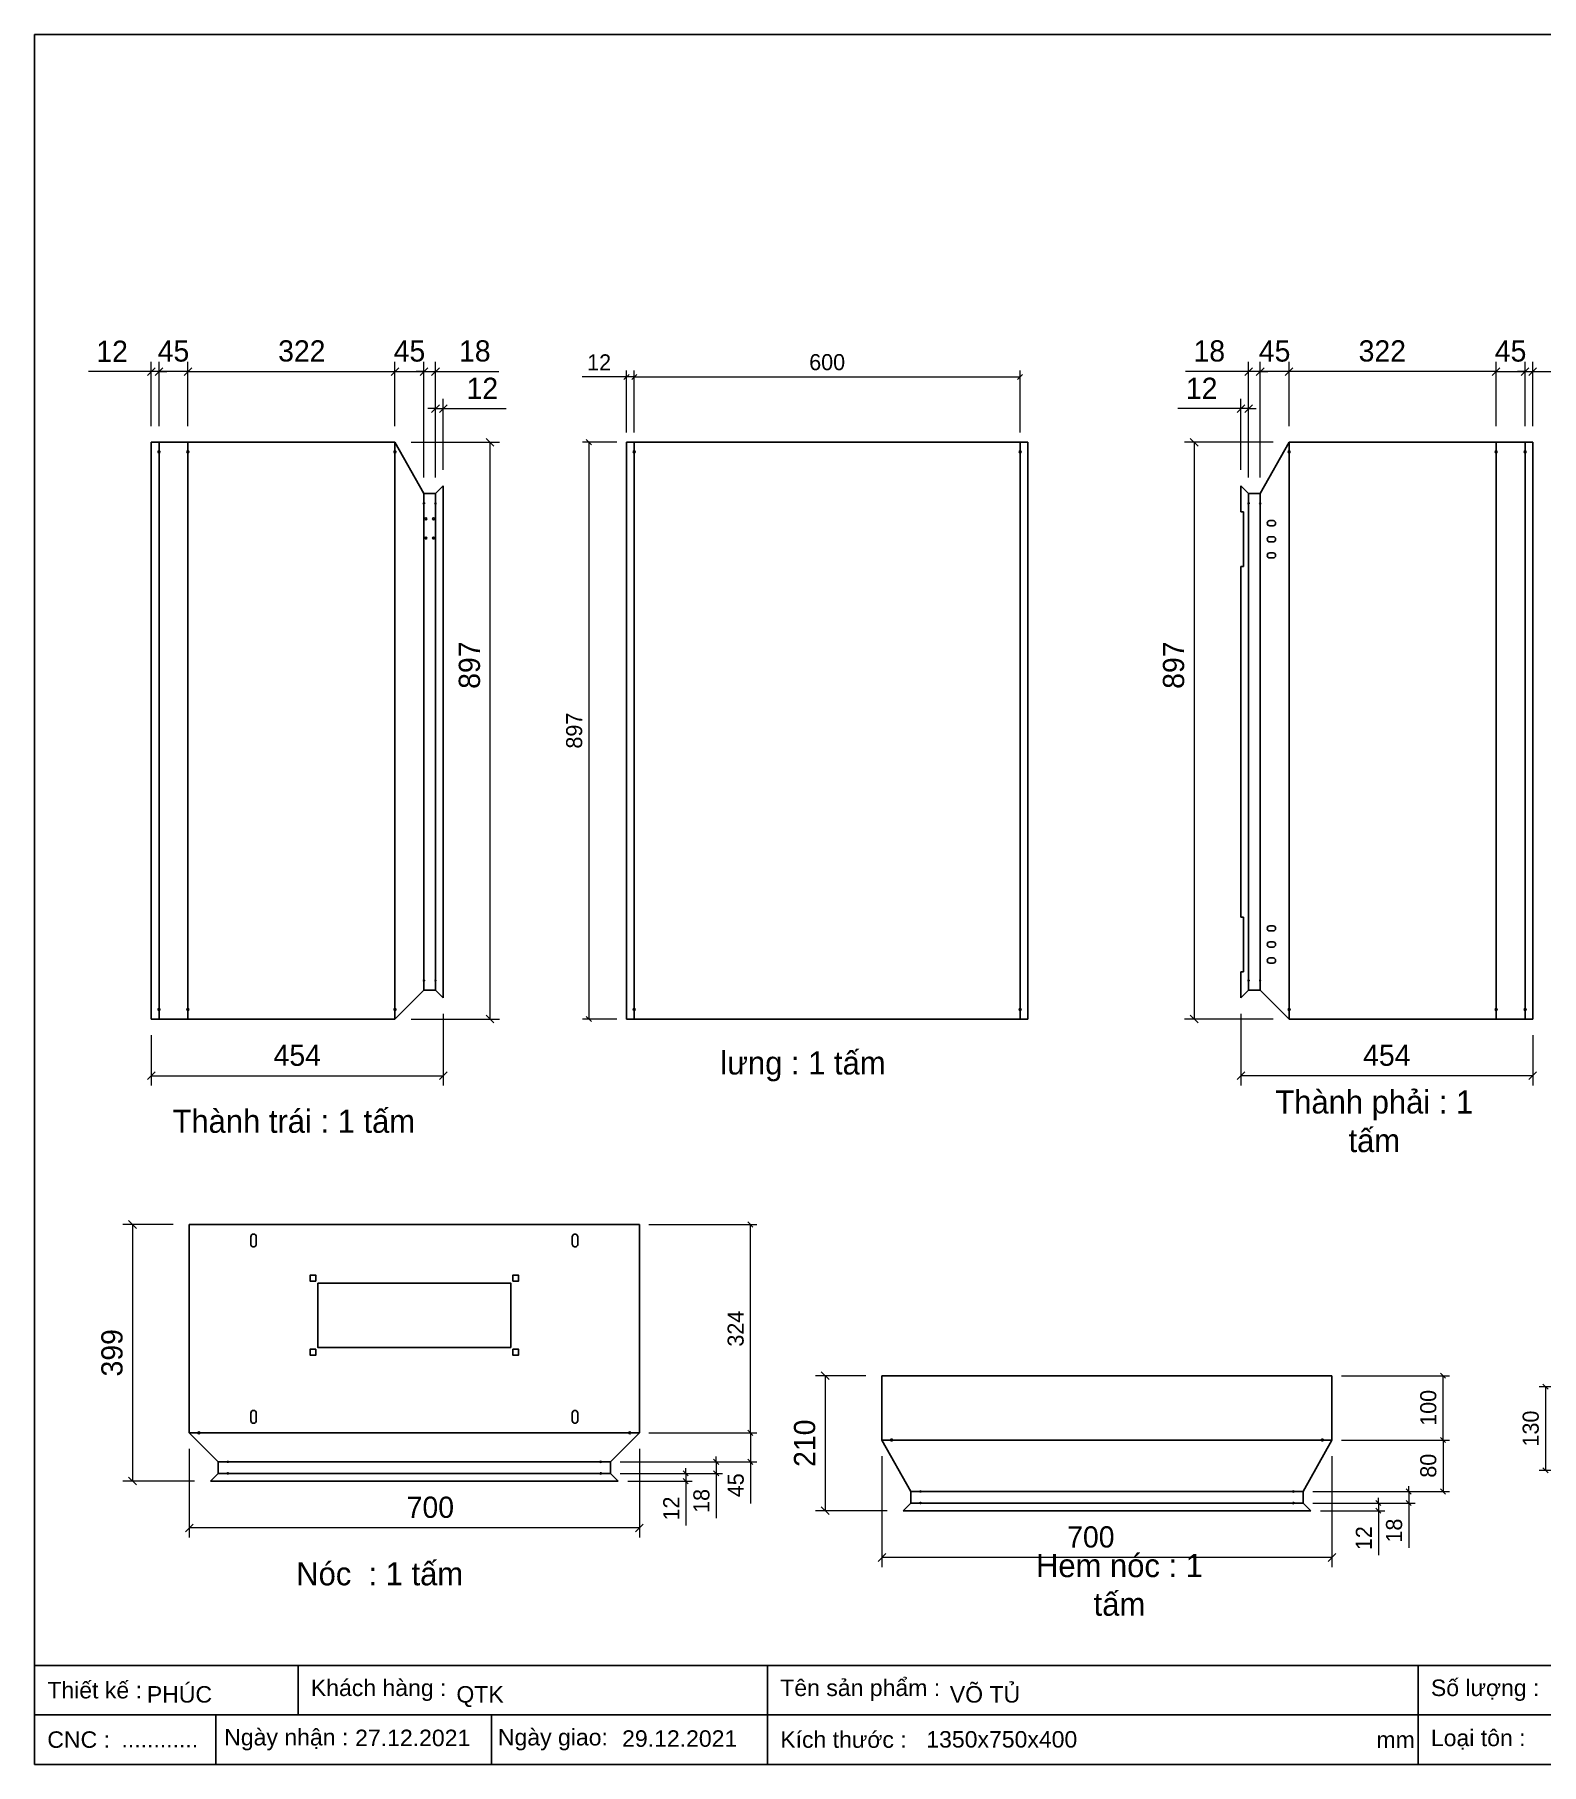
# Model space of a CAD drawing. Header units: millimetres. Extents: x 0 to 3804, y 0 to 2690.
# Drawn here: x 0 to 2343, y 0 to 2690 of the extents above; entities that cross this region are included whole.
import ezdxf

# ---------------------------------------------------------------- set-up
doc = ezdxf.new("R2010")
doc.units = ezdxf.units.MM
doc.layers.add('CNC', color=7, linetype='Continuous')
doc.layers.add('DIM', color=253, linetype='Continuous')
doc.styles.add('Arial', font='arial.ttf')
doc.dimstyles.new('Dim-25', dxfattribs={"dimtxt": 25, "dimasz": 8, "dimexe": 10, "dimexo": 15, "dimgap": 10, "dimtad": 1, "dimdec": 0, "dimtxsty": 'Standard', "dimblk": 'OBLIQUE', "dimcen": 10, "dimclrd": 5, "dimclre": 5, "dimclrt": 3, "dimazin": 3, "dimtfac": 1, "dimtdec": 0, "dimtmove": 0, "dimatfit": 3, "dimldrblk": 'OBLIQUE', "dimlwd": 9, "dimlwe": 9})
doc.dimstyles.new('Dim-33', dxfattribs={"dimtxt": 33, "dimasz": 12, "dimexe": 15, "dimexo": 25, "dimgap": 15, "dimtad": 1, "dimdec": 0, "dimtxsty": 'Standard', "dimblk": 'OBLIQUE', "dimcen": 10, "dimclrd": 5, "dimclre": 5, "dimclrt": 3, "dimazin": 3, "dimtfac": 1, "dimtdec": 0, "dimtmove": 0, "dimatfit": 3, "dimldrblk": 'OPEN30', "dimlwd": 9, "dimlwe": 9})

# ---------------------------------------------------------------- blocks, each defined once
blk = doc.blocks.new('KHUNG CHUẨN')
at = {"color": 7}
for p, q in [((19889.2, -28535.2), (16919.2, -28535.2)), ((17239.2, -28535.2), (17239.2, -28595.2)), ((17809.2, -28535.2), (17809.2, -28655.2)), ((18599.2, -28535.2), (18599.2, -28655.2)), ((18939.2, -28595.2), (16919.2, -28595.2)), ((17139.2, -28595.2), (17139.2, -28655.2)), ((17474.2, -28595.2), (17474.2, -28655.2))]:
    blk.add_line(p, q, dxfattribs=at)
blk.add_lwpolyline([(16919.2, -26555.2), (19889.2, -26555.2), (19889.2, -28655.2), (16919.2, -28655.2)], close=True, dxfattribs=at)
at = {"color": 2, "char_height": 20, "attachment_point": 4, "style": 'Arial'}
for s, insert, width in [('  Thiết kế :', (16919.2, -28565.2), 917.634), ('  Khách hàng :', (17239.2, -28565.2), 917.634), ('  Tên sản phẩm :', (17809.2, -28565.2), 917.634), ('  Số lượng :', (18599.2, -28565.2), 917.634), ('  CNC :', (16919.2, -28625.2), 917.634), ('  Ngày nhận :', (17134, -28625.2), 556.651), ('  Ngày giao:', (17466.3, -28625.2), 556.651), ('  Kích thước :', (17809.2, -28625.2), 917.634), ('mm', (18548.6, -28625.2), 73.831), ('  Loại tôn :', (18599.2, -28625.2), 917.634)]:
    blk.add_mtext(s, dxfattribs=dict(at, insert=insert, width=width))
at = {"color": 3, "style": 'Arial'}
for tag, p in [('#01', (17055.6, -28580.1)), ('#02', (17431.4, -28580.1)), ('#03', (18030.6, -28580.1)), ('#08', (18751.7, -28580.1)), ('#10', (19064.8, -28580.1)), ('#04', (17024.8, -28634.6)), ('#05', (17308.5, -28633)), ('#06', (17632.7, -28633.7)), ('#07', (18002, -28634.7)), ('#09', (18753.8, -28632.6)), ('#11', (19060.3, -28625.7)), ('#12', (19806.5, -28628.9))]:
    blk.add_attdef(tag, p, '', height=20, dxfattribs=at)
blk = doc.blocks.new('*D1')
at = {"color": 0, "linetype": 'ByBlock', "lineweight": -2}
for p, q in [((714.2, 2049.9), (702.2, 2061.9)), ((702.2, 1164.9), (714.2, 1152.9))]:
    blk.add_line(p, q, dxfattribs=at)
at = {"layer": 'Defpoints', "color": 0, "transparency": 16777216}
for p in [(560.5, 2055.9), (560.5, 1158.9), (708.2, 1158.9)]:
    blk.add_point(p, dxfattribs=at)
at = {"layer": 'DIM', "color": 5, "lineweight": 9, "transparency": 16777216}
for p, q in [((585.5, 2055.9), (723.2, 2055.9)), ((708.2, 2055.9), (708.2, 1158.9)), ((585.5, 1158.9), (723.2, 1158.9))]:
    blk.add_line(p, q, dxfattribs=at)
at = {"layer": 'DIM', "color": 3, "transparency": 16777216, "insert": (676.4, 1709.2), "char_height": 33, "attachment_point": 5, "rotation": 90}
blk.add_mtext('897', dxfattribs=at)
blk = doc.blocks.new('_Oblique')
at = {"color": 0, "linetype": 'ByBlock', "lineweight": -2}
blk.add_line((-0.5, -0.5), (0.5, 0.5), dxfattribs=at)
blk = doc.blocks.new('_Open30')
at = {"color": 0, "linetype": 'ByBlock', "lineweight": -2}
for p, q in [((-1, 0.27), (0, 0)), ((0, 0), (-1, -0.27)), ((0, 0), (-1, 0))]:
    blk.add_line(p, q, dxfattribs=at)
blk = doc.blocks.new('*D2')
at = {"color": 0, "linetype": 'ByBlock', "lineweight": -2}
for p, q in [((244.5, 2171.7), (232.5, 2159.7)), ((554.5, 2159.7), (566.5, 2171.7))]:
    blk.add_line(p, q, dxfattribs=at)
at = {"layer": 'Defpoints', "color": 0, "transparency": 16777216}
for p in [(560.5, 2165.7), (238.5, 2055.9), (560.5, 2055.9)]:
    blk.add_point(p, dxfattribs=at)
at = {"layer": 'DIM', "color": 5, "lineweight": 9, "transparency": 16777216}
for p, q in [((238.5, 2080.9), (238.5, 2180.7)), ((560.5, 2080.9), (560.5, 2180.7)), ((238.5, 2165.7), (560.5, 2165.7))]:
    blk.add_line(p, q, dxfattribs=at)
at = {"layer": 'DIM', "color": 3, "transparency": 16777216, "insert": (415.6, 2197.6), "char_height": 33, "attachment_point": 5}
blk.add_mtext('322', dxfattribs=at)
blk = doc.blocks.new('*D3')
at = {"color": 0, "linetype": 'ByBlock', "lineweight": -2}
for p, q in [((566.5, 2171.7), (554.5, 2159.7)), ((599.5, 2159.7), (611.5, 2171.7))]:
    blk.add_line(p, q, dxfattribs=at)
at = {"layer": 'Defpoints', "color": 0, "transparency": 16777216}
for p in [(605.5, 2165.7), (560.5, 2055.9), (605.5, 1975.9)]:
    blk.add_point(p, dxfattribs=at)
at = {"layer": 'DIM', "color": 5, "lineweight": 9, "transparency": 16777216}
for p, q in [((560.5, 2080.9), (560.5, 2180.7)), ((605.5, 2000.9), (605.5, 2180.7)), ((560.5, 2165.7), (605.5, 2165.7))]:
    blk.add_line(p, q, dxfattribs=at)
at = {"layer": 'DIM', "color": 3, "transparency": 16777216, "insert": (583, 2197.5), "char_height": 33, "attachment_point": 5}
blk.add_mtext('45', dxfattribs=at)
blk = doc.blocks.new('*D4')
at = {"color": 0, "linetype": 'ByBlock', "lineweight": -2}
for p, q in [((599.5, 2159.7), (611.5, 2171.7)), ((629.5, 2171.7), (617.5, 2159.7))]:
    blk.add_line(p, q, dxfattribs=at)
at = {"layer": 'Defpoints', "color": 0, "transparency": 16777216}
for p in [(623.5, 2165.7), (605.5, 1975.9), (623.5, 1975.9)]:
    blk.add_point(p, dxfattribs=at)
at = {"layer": 'DIM', "color": 5, "lineweight": 9, "transparency": 16777216}
for p, q in [((605.5, 2000.9), (605.5, 2180.7)), ((623.5, 2000.9), (623.5, 2180.7)), ((605.5, 2165.7), (593.5, 2165.7)), ((605.5, 2165.7), (623.5, 2165.7)), ((623.5, 2165.7), (721.8, 2165.7))]:
    blk.add_line(p, q, dxfattribs=at)
at = {"layer": 'DIM', "color": 3, "transparency": 16777216, "insert": (684.6, 2197.6), "char_height": 33, "attachment_point": 5}
blk.add_mtext('18', dxfattribs=at)
blk = doc.blocks.new('*D5')
at = {"color": 0, "linetype": 'ByBlock', "lineweight": -2}
for p, q in [((199.5, 2171.7), (187.5, 2159.7)), ((232.5, 2159.7), (244.5, 2171.7))]:
    blk.add_line(p, q, dxfattribs=at)
at = {"layer": 'Defpoints', "color": 0, "transparency": 16777216}
for p in [(193.5, 2165.7), (193.5, 2055.9), (238.5, 2055.9)]:
    blk.add_point(p, dxfattribs=at)
at = {"layer": 'DIM', "color": 5, "lineweight": 9, "transparency": 16777216}
for p, q in [((193.5, 2080.9), (193.5, 2180.7)), ((238.5, 2080.9), (238.5, 2180.7)), ((238.5, 2165.7), (193.5, 2165.7))]:
    blk.add_line(p, q, dxfattribs=at)
at = {"layer": 'DIM', "color": 3, "transparency": 16777216, "insert": (216, 2197.5), "char_height": 33, "attachment_point": 5}
blk.add_mtext('45', dxfattribs=at)
blk = doc.blocks.new('*D6')
at = {"color": 0, "linetype": 'ByBlock', "lineweight": -2}
for p, q in [((175.5, 2159.7), (187.5, 2171.7)), ((199.5, 2171.7), (187.5, 2159.7))]:
    blk.add_line(p, q, dxfattribs=at)
at = {"layer": 'Defpoints', "color": 0, "transparency": 16777216}
for p in [(181.5, 2165.7), (181.5, 2055.9), (193.5, 2055.9)]:
    blk.add_point(p, dxfattribs=at)
at = {"layer": 'DIM', "color": 5, "lineweight": 9, "transparency": 16777216}
for p, q in [((181.5, 2080.9), (181.5, 2180.7)), ((193.5, 2080.9), (193.5, 2180.7)), ((181.5, 2165.7), (83.7, 2165.7)), ((193.5, 2165.7), (181.5, 2165.7)), ((193.5, 2165.7), (205.5, 2165.7))]:
    blk.add_line(p, q, dxfattribs=at)
at = {"layer": 'DIM', "color": 3, "transparency": 16777216, "insert": (120.6, 2197.3), "char_height": 33, "attachment_point": 5}
blk.add_mtext('12', dxfattribs=at)
blk = doc.blocks.new('*D7')
at = {"color": 0, "linetype": 'ByBlock', "lineweight": -2}
for p, q in [((617.5, 2102.1), (629.5, 2114.1)), ((641.5, 2114.1), (629.5, 2102.1))]:
    blk.add_line(p, q, dxfattribs=at)
at = {"layer": 'Defpoints', "color": 0, "transparency": 16777216}
for p in [(635.5, 2108.1), (623.5, 1975.9), (635.5, 1987.9)]:
    blk.add_point(p, dxfattribs=at)
at = {"layer": 'DIM', "color": 5, "lineweight": 9, "transparency": 16777216}
for p, q in [((623.5, 2108.1), (611.5, 2108.1)), ((623.5, 2000.9), (623.5, 2123.1)), ((623.5, 2108.1), (635.5, 2108.1)), ((635.5, 2012.9), (635.5, 2123.1)), ((635.5, 2108.1), (733.4, 2108.1))]:
    blk.add_line(p, q, dxfattribs=at)
at = {"layer": 'DIM', "color": 3, "transparency": 16777216, "insert": (696.4, 2139.7), "char_height": 33, "attachment_point": 5}
blk.add_mtext('12', dxfattribs=at)
blk = doc.blocks.new('f3daunguoc')
at = {"layer": 'CNC', "color": 2, "lineweight": -3}
blk.add_circle((0, 0), 1.5, dxfattribs=at)
blk = doc.blocks.new('f2dauxuoi')
at = {"layer": 'CNC', "color": 2, "lineweight": -3}
blk.add_circle((0, 0), 1, dxfattribs=at)
blk = doc.blocks.new('*D8')
at = {"color": 0, "linetype": 'ByBlock', "lineweight": -2}
for p, q in [((187.5, 1076.7), (175.5, 1064.7)), ((629.5, 1064.7), (641.5, 1076.7))]:
    blk.add_line(p, q, dxfattribs=at)
at = {"layer": 'Defpoints', "color": 0, "ltscale": 3, "transparency": 16777216}
for p in [(635.5, 1191.9), (181.5, 1158.9), (635.5, 1070.7)]:
    blk.add_point(p, dxfattribs=at)
at = {"layer": 'DIM', "color": 5, "lineweight": 9, "ltscale": 3, "transparency": 16777216}
for p, q in [((635.5, 1166.9), (635.5, 1055.7)), ((181.5, 1133.9), (181.5, 1055.7)), ((181.5, 1070.7), (635.5, 1070.7))]:
    blk.add_line(p, q, dxfattribs=at)
at = {"layer": 'DIM', "color": 3, "ltscale": 3, "transparency": 16777216, "insert": (408.5, 1102.5), "char_height": 33, "attachment_point": 5}
blk.add_mtext('454', dxfattribs=at)
blk = doc.blocks.new('*D9')
at = {"color": 0, "linetype": 'ByBlock', "lineweight": -2}
for p, q in [((1809.4, 2049.9), (1797.4, 2061.9)), ((1797.4, 1164.9), (1809.4, 1152.9))]:
    blk.add_line(p, q, dxfattribs=at)
at = {"layer": 'Defpoints', "color": 0, "transparency": 16777216}
for p in [(1951, 2055.9), (1803.4, 1158.9), (1951, 1158.9)]:
    blk.add_point(p, dxfattribs=at)
at = {"layer": 'DIM', "color": 5, "lineweight": 9, "transparency": 16777216}
for p, q in [((1926, 2055.9), (1788.4, 2055.9)), ((1803.4, 2055.9), (1803.4, 1158.9)), ((1926, 1158.9), (1788.4, 1158.9))]:
    blk.add_line(p, q, dxfattribs=at)
at = {"layer": 'DIM', "color": 3, "transparency": 16777216, "insert": (1771.5, 1709.2), "char_height": 33, "attachment_point": 5, "rotation": 90}
blk.add_mtext('897', dxfattribs=at)
blk = doc.blocks.new('*D10')
at = {"color": 0, "linetype": 'ByBlock', "lineweight": -2}
for p, q in [((1957, 2171.7), (1945, 2159.7)), ((2267, 2159.7), (2279, 2171.7))]:
    blk.add_line(p, q, dxfattribs=at)
at = {"layer": 'Defpoints', "color": 0, "transparency": 16777216}
for p in [(1951, 2165.7), (1951, 2055.9), (2273, 2055.9)]:
    blk.add_point(p, dxfattribs=at)
at = {"layer": 'DIM', "color": 5, "lineweight": 9, "transparency": 16777216}
for p, q in [((1951, 2080.9), (1951, 2180.7)), ((2273, 2080.9), (2273, 2180.7)), ((2273, 2165.7), (1951, 2165.7))]:
    blk.add_line(p, q, dxfattribs=at)
at = {"layer": 'DIM', "color": 3, "transparency": 16777216, "insert": (2096, 2197.6), "char_height": 33, "attachment_point": 5}
blk.add_mtext('322', dxfattribs=at)
blk = doc.blocks.new('*D11')
at = {"color": 0, "linetype": 'ByBlock', "lineweight": -2}
for p, q in [((1912, 2171.7), (1900, 2159.7)), ((1945, 2159.7), (1957, 2171.7))]:
    blk.add_line(p, q, dxfattribs=at)
at = {"layer": 'Defpoints', "color": 0, "transparency": 16777216}
for p in [(1906, 2165.7), (1951, 2055.9), (1906, 1975.9)]:
    blk.add_point(p, dxfattribs=at)
at = {"layer": 'DIM', "color": 5, "lineweight": 9, "transparency": 16777216}
for p, q in [((1906, 2000.9), (1906, 2180.7)), ((1951, 2080.9), (1951, 2180.7)), ((1951, 2165.7), (1906, 2165.7))]:
    blk.add_line(p, q, dxfattribs=at)
at = {"layer": 'DIM', "color": 3, "transparency": 16777216, "insert": (1928.5, 2197.5), "char_height": 33, "attachment_point": 5}
blk.add_mtext('45', dxfattribs=at)
blk = doc.blocks.new('*D12')
at = {"color": 0, "linetype": 'ByBlock', "lineweight": -2}
for p, q in [((1882, 2159.7), (1894, 2171.7)), ((1912, 2171.7), (1900, 2159.7))]:
    blk.add_line(p, q, dxfattribs=at)
at = {"layer": 'Defpoints', "color": 0, "transparency": 16777216}
for p in [(1888, 2165.7), (1888, 1975.9), (1906, 1975.9)]:
    blk.add_point(p, dxfattribs=at)
at = {"layer": 'DIM', "color": 5, "lineweight": 9, "transparency": 16777216}
for p, q in [((1888, 2000.9), (1888, 2180.7)), ((1906, 2000.9), (1906, 2180.7)), ((1888, 2165.7), (1789.8, 2165.7)), ((1906, 2165.7), (1888, 2165.7)), ((1906, 2165.7), (1918, 2165.7))]:
    blk.add_line(p, q, dxfattribs=at)
at = {"layer": 'DIM', "color": 3, "transparency": 16777216, "insert": (1826.9, 2197.6), "char_height": 33, "attachment_point": 5}
blk.add_mtext('18', dxfattribs=at)
blk = doc.blocks.new('*D13')
at = {"color": 0, "linetype": 'ByBlock', "lineweight": -2}
for p, q in [((2279, 2171.7), (2267, 2159.7)), ((2312, 2159.7), (2324, 2171.7))]:
    blk.add_line(p, q, dxfattribs=at)
at = {"layer": 'Defpoints', "color": 0, "transparency": 16777216}
for p in [(2318, 2165.7), (2273, 2055.9), (2318, 2055.9)]:
    blk.add_point(p, dxfattribs=at)
at = {"layer": 'DIM', "color": 5, "lineweight": 9, "transparency": 16777216}
for p, q in [((2273, 2080.9), (2273, 2180.7)), ((2318, 2080.9), (2318, 2180.7)), ((2273, 2165.7), (2318, 2165.7))]:
    blk.add_line(p, q, dxfattribs=at)
at = {"layer": 'DIM', "color": 3, "transparency": 16777216, "insert": (2295.5, 2197.5), "char_height": 33, "attachment_point": 5}
blk.add_mtext('45', dxfattribs=at)
blk = doc.blocks.new('*D14')
at = {"color": 0, "linetype": 'ByBlock', "lineweight": -2}
for p, q in [((2312, 2159.7), (2324, 2171.7)), ((2336, 2171.7), (2324, 2159.7))]:
    blk.add_line(p, q, dxfattribs=at)
at = {"layer": 'Defpoints', "color": 0, "transparency": 16777216}
for p in [(2330, 2165.7), (2318, 2055.9), (2330, 2055.9)]:
    blk.add_point(p, dxfattribs=at)
at = {"layer": 'DIM', "color": 5, "lineweight": 9, "transparency": 16777216}
for p, q in [((2318, 2080.9), (2318, 2180.7)), ((2330, 2080.9), (2330, 2180.7)), ((2318, 2165.7), (2306, 2165.7)), ((2318, 2165.7), (2330, 2165.7)), ((2330, 2165.7), (2427.9, 2165.7))]:
    blk.add_line(p, q, dxfattribs=at)
at = {"layer": 'DIM', "color": 3, "transparency": 16777216, "insert": (2391, 2197.3), "char_height": 33, "attachment_point": 5}
blk.add_mtext('12', dxfattribs=at)
blk = doc.blocks.new('*D15')
at = {"color": 0, "linetype": 'ByBlock', "lineweight": -2}
for p, q in [((1870, 2102.1), (1882, 2114.1)), ((1894, 2114.1), (1882, 2102.1))]:
    blk.add_line(p, q, dxfattribs=at)
at = {"layer": 'Defpoints', "color": 0, "transparency": 16777216}
for p in [(1876, 2108.1), (1876, 1987.9), (1888, 1975.9)]:
    blk.add_point(p, dxfattribs=at)
at = {"layer": 'DIM', "color": 5, "lineweight": 9, "transparency": 16777216}
for p, q in [((1876, 2108.1), (1778.2, 2108.1)), ((1876, 2012.9), (1876, 2123.1)), ((1888, 2108.1), (1876, 2108.1)), ((1888, 2000.9), (1888, 2123.1)), ((1888, 2108.1), (1900, 2108.1))]:
    blk.add_line(p, q, dxfattribs=at)
at = {"layer": 'DIM', "color": 3, "transparency": 16777216, "insert": (1815.1, 2139.7), "char_height": 33, "attachment_point": 5}
blk.add_mtext('12', dxfattribs=at)
blk = doc.blocks.new('*D16')
at = {"color": 0, "linetype": 'ByBlock', "lineweight": -2}
for p, q in [((1882, 1076.7), (1870, 1064.7)), ((2324, 1064.7), (2336, 1076.7))]:
    blk.add_line(p, q, dxfattribs=at)
at = {"layer": 'Defpoints', "color": 0, "ltscale": 3, "transparency": 16777216}
for p in [(1876, 1191.9), (2330, 1158.9), (1876, 1070.7)]:
    blk.add_point(p, dxfattribs=at)
at = {"layer": 'DIM', "color": 5, "lineweight": 9, "ltscale": 3, "transparency": 16777216}
for p, q in [((1876, 1166.9), (1876, 1055.7)), ((2330, 1133.9), (2330, 1055.7)), ((2330, 1070.7), (1876, 1070.7))]:
    blk.add_line(p, q, dxfattribs=at)
at = {"layer": 'DIM', "color": 3, "ltscale": 3, "transparency": 16777216, "insert": (2103, 1102.5), "char_height": 33, "attachment_point": 5}
blk.add_mtext('454', dxfattribs=at)
blk = doc.blocks.new('*D17')
at = {"color": 5, "lineweight": 9, "ltscale": 3, "transparency": 16777216}
for p, q in [((920.6, 2157.4), (851.4, 2157.4)), ((920.6, 2070.9), (920.6, 2167.4)), ((932.6, 2157.4), (920.6, 2157.4)), ((932.6, 2070.9), (932.6, 2167.4)), ((932.6, 2157.4), (940.6, 2157.4))]:
    blk.add_line(p, q, dxfattribs=at)
at = {"color": 0, "linetype": 'ByBlock', "lineweight": -2}
for p, q in [((916.6, 2153.4), (924.6, 2161.4)), ((936.6, 2161.4), (928.6, 2153.4))]:
    blk.add_line(p, q, dxfattribs=at)
at = {"layer": 'Defpoints', "color": 0, "ltscale": 3, "transparency": 16777216}
for p in [(920.6, 2157.4), (920.6, 2055.9), (932.6, 2055.9)]:
    blk.add_point(p, dxfattribs=at)
at = {"color": 3, "ltscale": 3, "transparency": 16777216, "insert": (878, 2180), "char_height": 25, "attachment_point": 5}
blk.add_mtext('12', dxfattribs=at)
blk = doc.blocks.new('*D18')
at = {"color": 0, "linetype": 'ByBlock', "lineweight": -2}
for p, q in [((936.6, 2161.4), (928.6, 2153.4)), ((1528.6, 2153.4), (1536.6, 2161.4))]:
    blk.add_line(p, q, dxfattribs=at)
at = {"color": 5, "lineweight": 9, "ltscale": 3, "transparency": 16777216}
for p, q in [((932.6, 2070.9), (932.6, 2167.4)), ((932.6, 2157.4), (1532.6, 2157.4)), ((1532.6, 2070.9), (1532.6, 2167.4))]:
    blk.add_line(p, q, dxfattribs=at)
at = {"layer": 'Defpoints', "color": 0, "ltscale": 3, "transparency": 16777216}
for p in [(1532.6, 2157.4), (932.6, 2055.9), (1532.6, 2055.9)]:
    blk.add_point(p, dxfattribs=at)
at = {"color": 3, "ltscale": 3, "transparency": 16777216, "insert": (1232.6, 2180.2), "char_height": 25, "attachment_point": 5}
blk.add_mtext('600', dxfattribs=at)
blk = doc.blocks.new('*D19')
at = {"color": 5, "lineweight": 9, "ltscale": 3, "transparency": 16777216}
for p, q in [((905.6, 2055.9), (852, 2055.9)), ((862, 2055.9), (862, 1158.9)), ((905.6, 1158.9), (852, 1158.9))]:
    blk.add_line(p, q, dxfattribs=at)
at = {"color": 0, "linetype": 'ByBlock', "lineweight": -2}
for p, q in [((866, 2051.9), (858, 2059.9)), ((858, 1162.9), (866, 1154.9))]:
    blk.add_line(p, q, dxfattribs=at)
at = {"layer": 'Defpoints', "color": 0, "ltscale": 3, "transparency": 16777216}
for p in [(920.6, 2055.9), (862, 1158.9), (920.6, 1158.9)]:
    blk.add_point(p, dxfattribs=at)
at = {"color": 3, "ltscale": 3, "transparency": 16777216, "insert": (839.3, 1607.4), "char_height": 25, "attachment_point": 5, "rotation": 90}
blk.add_mtext('897', dxfattribs=at)
blk = doc.blocks.new('*D20')
at = {"color": 0, "linetype": 'ByBlock', "lineweight": -2}
for p, q in [((246.5, 373.8), (234.5, 361.8)), ((934.5, 361.8), (946.5, 373.8))]:
    blk.add_line(p, q, dxfattribs=at)
at = {"layer": 'Defpoints', "color": 0, "transparency": 16777216}
for p in [(240.5, 515.5), (940.5, 515.5), (240.5, 367.8)]:
    blk.add_point(p, dxfattribs=at)
at = {"layer": 'DIM', "color": 5, "lineweight": 9, "transparency": 16777216}
for p, q in [((240.5, 490.5), (240.5, 352.8)), ((940.5, 490.5), (940.5, 352.8)), ((940.5, 367.8), (240.5, 367.8))]:
    blk.add_line(p, q, dxfattribs=at)
at = {"layer": 'DIM', "color": 3, "transparency": 16777216, "insert": (615.5, 399.6), "char_height": 33, "attachment_point": 5}
blk.add_mtext('700', dxfattribs=at)
blk = doc.blocks.new('*D21')
at = {"color": 0, "linetype": 'ByBlock', "lineweight": -2}
for p, q in [((158.3, 833.5), (146.3, 845.5)), ((146.3, 446.5), (158.3, 434.5))]:
    blk.add_line(p, q, dxfattribs=at)
at = {"layer": 'Defpoints', "color": 0, "ltscale": 3, "transparency": 16777216}
for p in [(240.5, 839.5), (152.3, 440.5), (273.5, 440.5)]:
    blk.add_point(p, dxfattribs=at)
at = {"layer": 'DIM', "color": 5, "lineweight": 9, "ltscale": 3, "transparency": 16777216}
for p, q in [((215.5, 839.5), (137.3, 839.5)), ((152.3, 839.5), (152.3, 440.5)), ((248.5, 440.5), (137.3, 440.5))]:
    blk.add_line(p, q, dxfattribs=at)
at = {"layer": 'DIM', "color": 3, "ltscale": 3, "transparency": 16777216, "insert": (120.5, 640), "char_height": 33, "attachment_point": 5, "rotation": 90}
blk.add_mtext('399', dxfattribs=at)
blk = doc.blocks.new('*D22')
at = {"color": 5, "lineweight": 9, "ltscale": 3, "transparency": 16777216}
for p, q in [((955.5, 515.5), (1123.2, 515.5)), ((1113.2, 515.5), (1113.2, 470.5)), ((910.5, 470.5), (1123.2, 470.5)), ((1113.2, 470.5), (1113.2, 405.5))]:
    blk.add_line(p, q, dxfattribs=at)
at = {"color": 0, "linetype": 'ByBlock', "lineweight": -2}
for p, q in [((1117.2, 511.5), (1109.2, 519.5)), ((1109.2, 474.5), (1117.2, 466.5))]:
    blk.add_line(p, q, dxfattribs=at)
at = {"layer": 'Defpoints', "color": 0, "ltscale": 3, "transparency": 16777216}
for p in [(940.5, 515.5), (895.5, 470.5), (1113.2, 470.5)]:
    blk.add_point(p, dxfattribs=at)
at = {"color": 3, "ltscale": 3, "transparency": 16777216, "insert": (1090.5, 434), "char_height": 25, "attachment_point": 5, "rotation": 90}
blk.add_mtext('45', dxfattribs=at)
blk = doc.blocks.new('*D23')
at = {"color": 5, "lineweight": 9, "ltscale": 3, "transparency": 16777216}
for p, q in [((1012.7, 452.5), (1012.7, 460.5)), ((910.5, 452.5), (1022.7, 452.5)), ((922.5, 440.5), (1022.7, 440.5)), ((1012.7, 452.5), (1012.7, 440.5)), ((1012.7, 440.5), (1012.7, 371.3))]:
    blk.add_line(p, q, dxfattribs=at)
at = {"color": 0, "linetype": 'ByBlock', "lineweight": -2}
for p, q in [((1008.7, 456.5), (1016.7, 448.5)), ((1016.7, 436.5), (1008.7, 444.5))]:
    blk.add_line(p, q, dxfattribs=at)
at = {"layer": 'Defpoints', "color": 0, "ltscale": 3, "transparency": 16777216}
for p in [(895.5, 452.5), (907.5, 440.5), (1012.7, 440.5)]:
    blk.add_point(p, dxfattribs=at)
at = {"color": 3, "ltscale": 3, "transparency": 16777216, "insert": (990.1, 397.9), "char_height": 25, "attachment_point": 5, "rotation": 90}
blk.add_mtext('12', dxfattribs=at)
blk = doc.blocks.new('*D24')
at = {"color": 5, "lineweight": 9, "ltscale": 3, "transparency": 16777216}
for p, q in [((910.5, 470.5), (1069.9, 470.5)), ((1059.9, 470.5), (1059.9, 478.5)), ((1059.9, 470.5), (1059.9, 452.5)), ((910.5, 452.5), (1069.9, 452.5)), ((1059.9, 452.5), (1059.9, 383))]:
    blk.add_line(p, q, dxfattribs=at)
at = {"color": 0, "linetype": 'ByBlock', "lineweight": -2}
for p, q in [((1055.9, 474.5), (1063.9, 466.5)), ((1063.9, 448.5), (1055.9, 456.5))]:
    blk.add_line(p, q, dxfattribs=at)
at = {"layer": 'Defpoints', "color": 0, "ltscale": 3, "transparency": 16777216}
for p in [(895.5, 470.5), (895.5, 452.5), (1059.9, 452.5)]:
    blk.add_point(p, dxfattribs=at)
at = {"color": 3, "ltscale": 3, "transparency": 16777216, "insert": (1037.2, 409.7), "char_height": 25, "attachment_point": 5, "rotation": 90}
blk.add_mtext('18', dxfattribs=at)
blk = doc.blocks.new('*D25')
at = {"color": 5, "lineweight": 9, "ltscale": 3, "transparency": 16777216}
for p, q in [((955.5, 839.5), (1123.2, 839.5)), ((1113.2, 515.5), (1113.2, 839.5)), ((955.5, 515.5), (1123.2, 515.5))]:
    blk.add_line(p, q, dxfattribs=at)
at = {"color": 0, "linetype": 'ByBlock', "lineweight": -2}
for p, q in [((1117.2, 835.5), (1109.2, 843.5)), ((1109.2, 519.5), (1117.2, 511.5))]:
    blk.add_line(p, q, dxfattribs=at)
at = {"layer": 'Defpoints', "color": 0, "ltscale": 3, "transparency": 16777216}
for p in [(940.5, 839.5), (1113.2, 839.5), (940.5, 515.5)]:
    blk.add_point(p, dxfattribs=at)
at = {"color": 3, "ltscale": 3, "transparency": 16777216, "insert": (1090.4, 677.5), "char_height": 25, "attachment_point": 5, "rotation": 90}
blk.add_mtext('324', dxfattribs=at)
blk = doc.blocks.new('*D26')
at = {"color": 0, "linetype": 'ByBlock', "lineweight": -2}
for p, q in [((1323.7, 327.7), (1311.7, 315.7)), ((2011.7, 315.7), (2023.7, 327.7))]:
    blk.add_line(p, q, dxfattribs=at)
at = {"layer": 'Defpoints', "color": 0, "transparency": 16777216}
for p in [(1317.7, 504.4), (2017.7, 504.4), (1317.7, 321.7)]:
    blk.add_point(p, dxfattribs=at)
at = {"layer": 'DIM', "color": 5, "lineweight": 9, "transparency": 16777216}
for p, q in [((1317.7, 479.4), (1317.7, 306.7)), ((2017.7, 479.4), (2017.7, 306.7)), ((2017.7, 321.7), (1317.7, 321.7))]:
    blk.add_line(p, q, dxfattribs=at)
at = {"layer": 'DIM', "color": 3, "transparency": 16777216, "insert": (1642.7, 353.5), "char_height": 33, "attachment_point": 5}
blk.add_mtext('700', dxfattribs=at)
blk = doc.blocks.new('*D27')
at = {"color": 0, "linetype": 'ByBlock', "lineweight": -2}
for p, q in [((1235.5, 598.4), (1223.5, 610.4)), ((1223.5, 400.4), (1235.5, 388.4))]:
    blk.add_line(p, q, dxfattribs=at)
at = {"layer": 'Defpoints', "color": 0, "ltscale": 3, "transparency": 16777216}
for p in [(1317.7, 604.4), (1229.5, 394.4), (1350.7, 394.4)]:
    blk.add_point(p, dxfattribs=at)
at = {"layer": 'DIM', "color": 5, "lineweight": 9, "ltscale": 3, "transparency": 16777216}
for p, q in [((1292.7, 604.4), (1214.5, 604.4)), ((1229.5, 604.4), (1229.5, 394.4)), ((1325.7, 394.4), (1214.5, 394.4))]:
    blk.add_line(p, q, dxfattribs=at)
at = {"layer": 'DIM', "color": 3, "ltscale": 3, "transparency": 16777216, "insert": (1197.7, 499.4), "char_height": 33, "attachment_point": 5, "rotation": 90}
blk.add_mtext('210', dxfattribs=at)
blk = doc.blocks.new('*D28')
at = {"color": 5, "lineweight": 9, "ltscale": 3, "transparency": 16777216}
for p, q in [((2032.7, 504.4), (2200.4, 504.4)), ((2190.4, 504.4), (2190.4, 424.4)), ((1987.7, 424.4), (2200.4, 424.4))]:
    blk.add_line(p, q, dxfattribs=at)
at = {"color": 0, "linetype": 'ByBlock', "lineweight": -2}
for p, q in [((2194.4, 500.4), (2186.4, 508.4)), ((2186.4, 428.4), (2194.4, 420.4))]:
    blk.add_line(p, q, dxfattribs=at)
at = {"layer": 'Defpoints', "color": 0, "ltscale": 3, "transparency": 16777216}
for p in [(2017.7, 504.4), (1972.7, 424.4), (2190.4, 424.4)]:
    blk.add_point(p, dxfattribs=at)
at = {"color": 3, "ltscale": 3, "transparency": 16777216, "insert": (2167.6, 464.4), "char_height": 25, "attachment_point": 5, "rotation": 90}
blk.add_mtext('80', dxfattribs=at)
blk = doc.blocks.new('*D29')
at = {"color": 5, "lineweight": 9, "ltscale": 3, "transparency": 16777216}
for p, q in [((1987.7, 406.4), (2099.9, 406.4)), ((2089.9, 406.4), (2089.9, 414.4)), ((2089.9, 406.4), (2089.9, 394.4)), ((1999.7, 394.4), (2099.9, 394.4)), ((2089.9, 394.4), (2089.9, 325.2))]:
    blk.add_line(p, q, dxfattribs=at)
at = {"color": 0, "linetype": 'ByBlock', "lineweight": -2}
for p, q in [((2085.9, 410.4), (2093.9, 402.4)), ((2093.9, 390.4), (2085.9, 398.4))]:
    blk.add_line(p, q, dxfattribs=at)
at = {"layer": 'Defpoints', "color": 0, "ltscale": 3, "transparency": 16777216}
for p in [(1972.7, 406.4), (1984.7, 394.4), (2089.9, 394.4)]:
    blk.add_point(p, dxfattribs=at)
at = {"color": 3, "ltscale": 3, "transparency": 16777216, "insert": (2067.3, 351.8), "char_height": 25, "attachment_point": 5, "rotation": 90}
blk.add_mtext('12', dxfattribs=at)
blk = doc.blocks.new('*D30')
at = {"color": 5, "lineweight": 9, "ltscale": 3, "transparency": 16777216}
for p, q in [((2137.1, 424.4), (2137.1, 432.4)), ((1987.7, 424.4), (2147.1, 424.4)), ((1987.7, 406.4), (2147.1, 406.4)), ((2137.1, 424.4), (2137.1, 406.4)), ((2137.1, 406.4), (2137.1, 336.9))]:
    blk.add_line(p, q, dxfattribs=at)
at = {"color": 0, "linetype": 'ByBlock', "lineweight": -2}
for p, q in [((2133.1, 428.4), (2141.1, 420.4)), ((2141.1, 402.4), (2133.1, 410.4))]:
    blk.add_line(p, q, dxfattribs=at)
at = {"layer": 'Defpoints', "color": 0, "ltscale": 3, "transparency": 16777216}
for p in [(1972.7, 424.4), (1972.7, 406.4), (2137.1, 406.4)]:
    blk.add_point(p, dxfattribs=at)
at = {"color": 3, "ltscale": 3, "transparency": 16777216, "insert": (2114.4, 363.6), "char_height": 25, "attachment_point": 5, "rotation": 90}
blk.add_mtext('18', dxfattribs=at)
blk = doc.blocks.new('*D31')
at = {"color": 5, "lineweight": 9, "ltscale": 3, "transparency": 16777216}
for p, q in [((2032.7, 604.4), (2200.4, 604.4)), ((2190.4, 504.4), (2190.4, 604.4)), ((2032.7, 504.4), (2200.4, 504.4))]:
    blk.add_line(p, q, dxfattribs=at)
at = {"color": 0, "linetype": 'ByBlock', "lineweight": -2}
for p, q in [((2194.4, 600.4), (2186.4, 608.4)), ((2186.4, 508.4), (2194.4, 500.4))]:
    blk.add_line(p, q, dxfattribs=at)
at = {"layer": 'Defpoints', "color": 0, "ltscale": 3, "transparency": 16777216}
for p in [(2017.7, 604.4), (2190.4, 604.4), (2017.7, 504.4)]:
    blk.add_point(p, dxfattribs=at)
at = {"color": 3, "ltscale": 3, "transparency": 16777216, "insert": (2167.6, 554.4), "char_height": 25, "attachment_point": 5, "rotation": 90}
blk.add_mtext('100', dxfattribs=at)
blk = doc.blocks.new('*D33')
at = {"color": 5, "lineweight": 9, "ltscale": 3, "transparency": 16777216}
for p, q in [((2389.4, 587.2), (2339.7, 587.2)), ((2349.7, 587.2), (2349.7, 457.2)), ((2389.4, 457.2), (2339.7, 457.2))]:
    blk.add_line(p, q, dxfattribs=at)
at = {"color": 0, "linetype": 'ByBlock', "lineweight": -2}
for p, q in [((2353.7, 583.2), (2345.7, 591.2)), ((2345.7, 461.2), (2353.7, 453.2))]:
    blk.add_line(p, q, dxfattribs=at)
at = {"layer": 'Defpoints', "color": 0, "ltscale": 3, "transparency": 16777216}
for p in [(2404.4, 587.2), (2349.7, 457.2), (2404.4, 457.2)]:
    blk.add_point(p, dxfattribs=at)
at = {"color": 3, "ltscale": 3, "transparency": 16777216, "insert": (2326.9, 522.2), "char_height": 25, "attachment_point": 5, "rotation": 90}
blk.add_mtext('130', dxfattribs=at)
blk = doc.blocks.new('ovan8.5x20')
at = {"layer": 'CNC', "color": 2, "lineweight": -3}
for p, q in [((5.7, 4.2), (-5.8, 4.2)), ((-5.8, -4.2), (5.7, -4.2))]:
    blk.add_line(p, q, dxfattribs=at)
for centre, start, end in [((-5.8, 0), 90, 270), ((5.7, 0), 270, 90)]:
    blk.add_arc(centre, 4.25, start, end, dxfattribs=at)

msp = doc.modelspace()

# ---------------------------------------------------------------- linework, layer by layer
at = {"color": 7}
for p, q in [((181.5, 2055.9), (181.5, 1158.9)), ((193.5, 2055.9), (193.5, 1158.9)), ((193.5, 2055.9), (238.5, 2055.9)), ((238.5, 2055.9), (238.5, 1158.9)), ((560.5, 2055.9), (560.5, 1158.9)), ((560.5, 2055.9), (605.5, 1975.9)), ((920.6, 2055.9), (920.6, 1158.9)), ((932.6, 2055.9), (932.6, 1158.9)), ((1532.6, 2055.9), (1532.6, 1158.9)), ((1544.6, 2055.9), (1544.6, 1158.9)), ((1951, 2055.9), (1906, 1975.9)), ((1951, 2055.9), (1951, 1158.9)), ((2273, 2055.9), (2273, 1158.9)), ((2318, 2055.9), (2273, 2055.9)), ((2318, 2055.9), (2318, 1158.9)), ((2330, 2055.9), (2330, 1158.9)), ((605.5, 1975.9), (623.5, 1975.9)), ((605.5, 1975.9), (605.5, 1203.9)), ((623.5, 1975.9), (635.5, 1987.9)), ((623.5, 1975.9), (623.5, 1203.9)), ((635.5, 1987.9), (635.5, 1191.9)), ((1876, 1987.9), (1876, 1947.4)), ((1888, 1975.9), (1876, 1987.9)), ((1906, 1975.9), (1888, 1975.9)), ((1888, 1975.9), (1888, 1203.9)), ((1906, 1975.9), (1906, 1203.9)), ((1876, 1862.4), (1876, 1317.4)), ((1876, 1232.4), (1876, 1191.9)), ((560.5, 1158.9), (605.5, 1203.9)), ((623.5, 1203.9), (605.5, 1203.9)), ((635.5, 1191.9), (623.5, 1203.9)), ((1876, 1191.9), (1888, 1203.9)), ((1888, 1203.9), (1906, 1203.9)), ((1951, 1158.9), (1906, 1203.9)), ((193.5, 1158.9), (238.5, 1158.9)), ((2318, 1158.9), (2273, 1158.9)), ((940.5, 839.5), (240.5, 839.5)), ((2017.7, 604.4), (1317.7, 604.4)), ((940.5, 515.5), (240.5, 515.5)), ((240.5, 515.5), (285.5, 470.5)), ((940.5, 515.5), (895.5, 470.5)), ((2017.7, 504.4), (1317.7, 504.4)), ((1317.7, 504.4), (1362.7, 424.4)), ((2017.7, 504.4), (1972.7, 424.4)), ((285.5, 452.5), (285.5, 470.5)), ((895.5, 470.5), (285.5, 470.5)), ((895.5, 452.5), (895.5, 470.5)), ((273.5, 440.5), (285.5, 452.5)), ((907.5, 440.5), (273.5, 440.5)), ((895.5, 452.5), (285.5, 452.5)), ((907.5, 440.5), (895.5, 452.5)), ((1350.7, 394.4), (1362.7, 406.4)), ((1362.7, 406.4), (1362.7, 424.4)), ((1972.7, 424.4), (1362.7, 424.4)), ((1972.7, 406.4), (1362.7, 406.4)), ((1972.7, 406.4), (1972.7, 424.4)), ((1984.7, 394.4), (1972.7, 406.4)), ((1984.7, 394.4), (1350.7, 394.4))]:
    msp.add_line(p, q, dxfattribs=at)
at = {"color": 2, "ltscale": 3}
for p, q in [((1876, 1947.4), (1880, 1947.4)), ((1880, 1947.4), (1880, 1862.4)), ((1876, 1862.4), (1880, 1862.4)), ((1876, 1317.4), (1880, 1317.4)), ((1880, 1317.4), (1880, 1232.4)), ((1876, 1232.4), (1880, 1232.4))]:
    msp.add_line(p, q, dxfattribs=at)
at = {"color": 7}
for points in [[(181.5, 2055.9), (193.5, 2055.9)], [(238.5, 2055.9), (560.5, 2055.9)], [(2273, 2055.9), (1951, 2055.9)], [(2330, 2055.9), (2318, 2055.9)], [(193.5, 1158.9), (181.5, 1158.9)], [(560.5, 1158.9), (238.5, 1158.9)], [(1951, 1158.9), (2273, 1158.9)], [(2318, 1158.9), (2330, 1158.9)], [(240.5, 515.5), (240.5, 839.5)], [(940.5, 515.5), (940.5, 839.5)], [(940.5, 515.5), (940.5, 839.5)], [(1317.7, 504.4), (1317.7, 604.4)], [(2017.7, 504.4), (2017.7, 604.4)], [(2017.7, 504.4), (2017.7, 604.4)]]:
    msp.add_lwpolyline(points, dxfattribs=at)
at = {"ltscale": 3}
msp.add_lwpolyline([(920.6, 2055.9), (1544.6, 2055.9), (1544.6, 1158.9), (920.6, 1158.9)], close=True, dxfattribs=at)
at = {"color": 2}
for points in [[(1921, 1933.9, 1), (1921, 1925.9), (1926, 1925.9, 1), (1926, 1933.9)], [(1921, 1908.9, 1), (1921, 1900.9), (1926, 1900.9, 1), (1926, 1908.9)], [(1921, 1883.9, 1), (1921, 1875.9), (1926, 1875.9, 1), (1926, 1883.9)], [(1921, 1295.9, -1), (1921, 1303.9), (1926, 1303.9, -1), (1926, 1295.9)], [(1921, 1270.9, -1), (1921, 1278.9), (1926, 1278.9, -1), (1926, 1270.9)], [(1921, 1245.9, -1), (1921, 1253.9), (1926, 1253.9, -1), (1926, 1245.9)]]:
    msp.add_lwpolyline(points, format="xyb", close=True, dxfattribs=at)
for points in [[(437.4, 751.6), (428.4, 751.6), (428.4, 760.6), (437.4, 760.6)], [(743.6, 751.6), (752.6, 751.6), (752.6, 760.6), (743.6, 760.6)], [(440.5, 748.5), (440.5, 648.5), (740.5, 648.5), (740.5, 748.5)], [(437.4, 645.4), (428.4, 645.4), (428.4, 636.4), (437.4, 636.4)], [(743.6, 645.4), (752.6, 645.4), (752.6, 636.4), (743.6, 636.4)]]:
    msp.add_lwpolyline(points, close=True, dxfattribs=at)
at = {"color": 2, "ltscale": 3}
for centre in [(608.5, 1936.9), (620.5, 1936.9), (608.5, 1906.9), (620.5, 1906.9)]:
    msp.add_circle(centre, 1.5, dxfattribs=at)

# ---------------------------------------------------------------- block references
at = {"color": 3}
ref = msp.add_blockref('KHUNG CHUẨN', (-21670.1, 36701.4), dxfattribs=dict(at, xscale=1.280794680002145, yscale=1.280794680002145, zscale=1.280794680002145))
ref.add_attrib('#03', 'VÕ TỦ', (1423.4, 96.1), dxfattribs={"color": 3, "height": 25.62, "style": 'Arial'})
ref.add_attrib('#07', '1350x750x400', (1386.8, 26.2), dxfattribs={"color": 3, "height": 25.616, "style": 'Arial'})
ref.add_attrib('#02', 'QTK', (656, 96.1), dxfattribs={"color": 3, "height": 25.62, "style": 'Arial'})
ref.add_attrib('#05', '27.12.2021', (498.5, 28.4), dxfattribs={"color": 3, "height": 25.62, "style": 'Arial'})
ref.add_attrib('#06', '29.12.2021', (913.7, 27.4), dxfattribs={"color": 3, "height": 25.62, "style": 'Arial'})
ref.add_attrib('#01', 'PHÚC', (174.6, 96.1), dxfattribs={"color": 3, "height": 25.62, "style": 'Arial'})
ref.add_attrib('#04', '............', (135.1, 26.3), dxfattribs={"color": 3, "height": 25.616, "style": 'Arial'})
at = {"lineweight": -3, "xscale": -1}
for name, p, rotation in [('f3daunguoc', (193.5, 2040.9), 180), ('f3daunguoc', (238.5, 2040.9), 180), ('f3daunguoc', (560.5, 2040.9), 180), ('f3daunguoc', (932.6, 2040.9), 180), ('f3daunguoc', (1532.6, 2040.9), 180), ('f2dauxuoi', (605.5, 1218.9), 180), ('f2dauxuoi', (623.5, 1218.9), 180), ('f3daunguoc', (925.5, 515.5), 90), ('f3daunguoc', (2002.7, 504.4), 90), ('f2dauxuoi', (300.5, 470.5), 90), ('f2dauxuoi', (300.5, 452.5), 90), ('f2dauxuoi', (1377.7, 424.4), 90), ('f2dauxuoi', (1377.7, 406.4), 90)]:
    msp.add_blockref(name, p, dxfattribs=dict(at, rotation=rotation))
at = {"lineweight": -3}
for name, p, rotation in [('f3daunguoc', (1951, 2040.9), 180), ('f3daunguoc', (2273, 2040.9), 180), ('f3daunguoc', (2318, 2040.9), 180), ('f2dauxuoi', (1888, 1218.9), 180), ('f2dauxuoi', (1906, 1218.9), 180), ('f3daunguoc', (255.5, 515.5), 270), ('f3daunguoc', (1332.7, 504.4), 270), ('f2dauxuoi', (880.5, 470.5), 270), ('f2dauxuoi', (880.5, 452.5), 270), ('f2dauxuoi', (1957.7, 424.4), 270), ('f2dauxuoi', (1957.7, 406.4), 270)]:
    msp.add_blockref(name, p, dxfattribs=dict(at, rotation=rotation))
for name, p in [('f2dauxuoi', (605.5, 1960.9)), ('f2dauxuoi', (623.5, 1960.9)), ('f3daunguoc', (193.5, 1173.9)), ('f3daunguoc', (238.5, 1173.9)), ('f3daunguoc', (560.5, 1173.9)), ('f3daunguoc', (932.6, 1173.9)), ('f3daunguoc', (1532.6, 1173.9))]:
    msp.add_blockref(name, p, dxfattribs=at)
at = {"lineweight": -3, "xscale": -1}
for name, p in [('f2dauxuoi', (1888, 1960.9)), ('f2dauxuoi', (1906, 1960.9)), ('f3daunguoc', (1951, 1173.9)), ('f3daunguoc', (2273, 1173.9)), ('f3daunguoc', (2318, 1173.9))]:
    msp.add_blockref(name, p, dxfattribs=at)
at = {"layer": 'CNC', "lineweight": -3, "rotation": 270}
for p in [(340.5, 814.5), (840.5, 814.5)]:
    msp.add_blockref('ovan8.5x20', p, dxfattribs=at)
at = {"layer": 'CNC', "lineweight": -3, "xscale": -1, "rotation": 270}
for p in [(340.5, 540.5), (840.5, 540.5)]:
    msp.add_blockref('ovan8.5x20', p, dxfattribs=at)

# ---------------------------------------------------------------- texts
at = {"color": 2, "char_height": 36, "attachment_point": 5}
for s, insert, width in [('lưng : 1 tấm', (1195, 1085.3), 375), ('Thành phải : 1 tấm', (2083.5, 999.8), 325), ('Thành trái : 1 tấm', (403.1, 999.8), 375), ('Hem nóc : 1 tấm', (1687.2, 278.9), 325), ('Nóc  : 1 tấm', (536.7, 296.2), 375)]:
    msp.add_mtext(s, dxfattribs=dict(at, insert=insert, width=width))

# ---------------------------------------------------------------- dimensions: what is measured, and where the dimension line sits
at = {"ltscale": 3}
for base, p2, picture, middle in [((920.6, 2157.4), (920.6, 2055.9), '*D17', (878, 2180)), ((1532.6, 2157.4), (1532.6, 2055.9), '*D18', (1232.6, 2180.2))]:
    dim = msp.add_linear_dim(base=base, p1=(932.6, 2055.9), p2=p2, dimstyle='Dim-25', dxfattribs=at)
    dim.commit()
    dim.dimension.update_dxf_attribs({"geometry": picture, "text_midpoint": middle})
for base, p1, p2, picture, middle in [((862, 1158.9), (920.6, 2055.9), (920.6, 1158.9), '*D19', (839.3, 1607.4)), ((1113.2, 839.5), (940.5, 515.5), (940.5, 839.5), '*D25', (1090.4, 677.5)), ((2190.4, 604.4), (2017.7, 504.4), (2017.7, 604.4), '*D31', (2167.6, 554.4)), ((2349.7, 457.2), (2404.4, 587.2), (2404.4, 457.2), '*D33', (2326.9, 522.2)), ((1113.2, 470.5), (940.5, 515.5), (895.5, 470.5), '*D22', (1090.5, 434)), ((2190.4, 424.4), (2017.7, 504.4), (1972.7, 424.4), '*D28', (2167.6, 464.4)), ((1059.9, 452.5), (895.5, 470.5), (895.5, 452.5), '*D24', (1037.2, 409.7)), ((1012.7, 440.5), (895.5, 452.5), (907.5, 440.5), '*D23', (990.1, 397.9)), ((2137.1, 406.4), (1972.7, 424.4), (1972.7, 406.4), '*D30', (2114.4, 363.6)), ((2089.9, 394.4), (1972.7, 406.4), (1984.7, 394.4), '*D29', (2067.3, 351.8))]:
    dim = msp.add_linear_dim(base=base, p1=p1, p2=p2, angle=90, dimstyle='Dim-25', dxfattribs=at)
    dim.commit()
    dim.dimension.update_dxf_attribs({"geometry": picture, "text_midpoint": middle})
at = {"layer": 'DIM', "color": 7}
for base, p1, p2, picture, middle in [((181.5, 2165.7), (193.5, 2055.9), (181.5, 2055.9), '*D6', (120.6, 2165.7)), ((193.5, 2165.7), (238.5, 2055.9), (193.5, 2055.9), '*D5', (216, 2165.7)), ((560.5, 2165.7), (238.5, 2055.9), (560.5, 2055.9), '*D2', (415.6, 2165.7)), ((605.5, 2165.7), (560.5, 2055.9), (605.5, 1975.9), '*D3', (583, 2165.7)), ((240.5, 367.8), (940.5, 515.5), (240.5, 515.5), '*D20', (615.5, 367.8)), ((1317.7, 321.7), (2017.7, 504.4), (1317.7, 504.4), '*D26', (1642.7, 321.7))]:
    dim = msp.add_linear_dim(base=base, p1=p1, p2=p2, dimstyle='Dim-33', dxfattribs=at)
    dim.commit()
    dim.dimension.update_dxf_attribs({"geometry": picture, "text_midpoint": middle, "dimtype": 160})
for base, p1, p2, picture, middle in [((623.5, 2165.7), (605.5, 1975.9), (623.5, 1975.9), '*D4', (684.6, 2197.6)), ((635.5, 2108.1), (623.5, 1975.9), (635.5, 1987.9), '*D7', (696.4, 2139.7))]:
    dim = msp.add_linear_dim(base=base, p1=p1, p2=p2, dimstyle='Dim-33', dxfattribs=at)
    dim.commit()
    dim.dimension.update_dxf_attribs({"geometry": picture, "text_midpoint": middle})
for base, p1, p2, picture, middle in [((1888, 2165.7), (1906, 1975.9), (1888, 1975.9), '*D12', (1826.9, 2197.6)), ((1876, 2108.1), (1888, 1975.9), (1876, 1987.9), '*D15', (1815.1, 2139.7))]:
    dim = msp.add_linear_dim(base=base, p1=p1, p2=p2, angle=180, dimstyle='Dim-33', dxfattribs=at)
    dim.commit()
    dim.dimension.update_dxf_attribs({"geometry": picture, "text_midpoint": middle})
for base, p1, p2, angle, picture, middle in [((1906, 2165.7), (1951, 2055.9), (1906, 1975.9), 180, '*D11', (1928.5, 2165.7)), ((1951, 2165.7), (2273, 2055.9), (1951, 2055.9), 180, '*D10', (2096, 2165.7)), ((2318, 2165.7), (2273, 2055.9), (2318, 2055.9), 180, '*D13', (2295.5, 2165.7)), ((2330, 2165.7), (2318, 2055.9), (2330, 2055.9), 180, '*D14', (2391, 2165.7)), ((708.2, 1158.9), (560.5, 2055.9), (560.5, 1158.9), 90, '*D1', (708.2, 1709.2)), ((1803.4, 1158.9), (1951, 2055.9), (1951, 1158.9), 90, '*D9', (1803.4, 1709.2))]:
    dim = msp.add_linear_dim(base=base, p1=p1, p2=p2, angle=angle, dimstyle='Dim-33', dxfattribs=at)
    dim.commit()
    dim.dimension.update_dxf_attribs({"geometry": picture, "text_midpoint": middle, "dimtype": 160})
at = {"layer": 'DIM', "ltscale": 3}
dim = msp.add_linear_dim(base=(635.5, 1070.7), p1=(181.5, 1158.9), p2=(635.5, 1191.9), dimstyle='Dim-33', dxfattribs=at)
dim.commit()
dim.dimension.update_dxf_attribs({"geometry": '*D8', "text_midpoint": (408.5, 1102.5)})
for base, p1, p2, angle, picture, middle in [((1876, 1070.7), (2330, 1158.9), (1876, 1191.9), 180, '*D16', (2103, 1102.5)), ((152.3, 440.5), (240.5, 839.5), (273.5, 440.5), 270, '*D21', (120.5, 640)), ((1229.5, 394.4), (1317.7, 604.4), (1350.7, 394.4), 270, '*D27', (1197.7, 499.4))]:
    dim = msp.add_linear_dim(base=base, p1=p1, p2=p2, angle=angle, dimstyle='Dim-33', dxfattribs=at)
    dim.commit()
    dim.dimension.update_dxf_attribs({"geometry": picture, "text_midpoint": middle})

doc.saveas('drawing.dxf')
